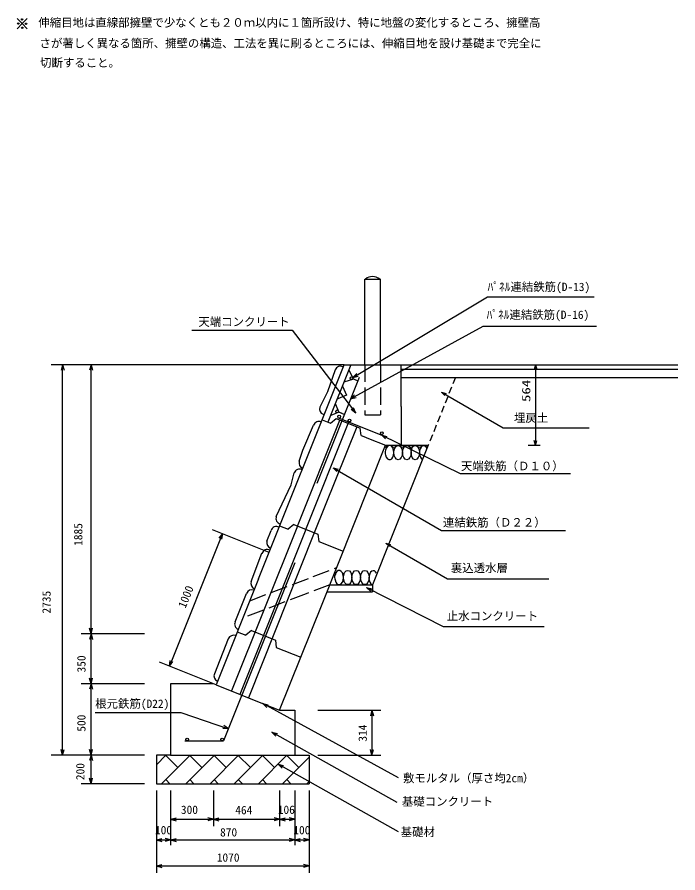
# Model space of a CAD drawing. Units: millimetres, scale not verified. Extents: x -9126 to 9476, y -6334 to 6177.
# Drawn here: x -9082 to -4449, y -6334 to -338 of the extents above; entities that cross this region are included whole.
import ezdxf
from ezdxf.enums import TextEntityAlignment as Align

# ---------------------------------------------------------------- set-up
doc = ezdxf.new("R2010")
doc.units = ezdxf.units.MM
doc.header["$LTSCALE"] = 40
doc.linetypes.add('DASHED1', pattern=[1.8, 1.2, -0.6])
doc.linetypes.add('DASHED3', pattern=[4, 3, -1])
doc.layers.add('0-0', color=2, linetype='Continuous')
doc.styles.add('ＭＳ ゴシック', font='')
doc.styles.get('ＭＳ ゴシック').set_extended_font_data('MS Gothic')

msp = doc.modelspace()

# ---------------------------------------------------------------- linework, layer by layer
at = {"layer": '0-0'}
for p, q in [((-9046.65, -383.49), (-9082.01, -418.84)), ((-9046.65, -383.49), (-9011.3, -418.84)), ((-6645.01, -2774.02), (-6645.01, -2174.02)), ((-6645.01, -2174.02), (-6535.01, -2174.02)), ((-6535.01, -2774.02), (-6535.01, -2174.02)), ((-7390.01, -4274.02), (-6790, -2774.02)), ((-6741.54, -2774.02), (-6902.55, -3176.56)), ((-6790, -2774.02), (-6390.01, -2774.02)), ((-6390.01, -2774.02), (-4449.27, -2774.02)), ((-6390.01, -3066.45), (-6390.01, -2774.02)), ((-6390.01, -2804.02), (-4449.27, -2804.02)), ((-6390.01, -2864.02), (-4449.27, -2864.02)), ((-6390.01, -3066.45), (-6390.01, -3338.11)), ((-7117.03, -3903.93), (-6819.92, -3161.14)), ((-6944.34, -3159.84), (-6883.99, -3183.98)), ((-6883.99, -3183.98), (-6844.06, -3151.49)), ((-6844.06, -3151.49), (-6676.94, -3218.34)), ((-6701.08, -3208.68), (-6998.19, -3951.46)), ((-6670.44, -3269.4), (-6676.94, -3218.34)), ((-6670.44, -3269.4), (-6651.87, -3276.83)), ((-6651.87, -3276.83), (-6619.37, -3289.83)), ((-6619.37, -3289.83), (-6498.67, -3338.11)), ((-6944.34, -4452.28), (-6498.67, -3338.11)), ((-6199.01, -3338.11), (-6589.89, -4316.17)), ((-6498.67, -3338.11), (-6390.01, -3338.11)), ((-6498.67, -3338.11), (-6498.67, -3338.11)), ((-6390.01, -3338.11), (-6199.01, -3338.11)), ((-7141.17, -3894.27), (-7181.1, -3926.77)), ((-7141.17, -3894.27), (-6974.05, -3961.12)), ((-7117.03, -3903.93), (-7579.41, -5059.88)), ((-6998.19, -3951.46), (-7460.56, -5107.42)), ((-7330.12, -4010.5), (-7301.65, -3935.17)), ((-7241.45, -3902.63), (-7181.1, -3926.77)), ((-6974.05, -3961.12), (-6967.55, -4012.19)), ((-6967.55, -4012.19), (-6795.78, -4080.89)), ((-7440.3, -4292.06), (-7365.59, -4094.74)), ((-6852.71, -4213.55), (-6852.71, -4213.55)), ((-7390.01, -4274.02), (-7687.12, -5016.8)), ((-6889.89, -4316.17), (-6589.89, -4316.17)), ((-6589.89, -4316.17), (-6589.89, -4366.17)), ((-7553.99, -4576.28), (-7473.95, -4376.18)), ((-6909.89, -4366.17), (-6589.89, -4366.17)), ((-7241.45, -5195.07), (-6944.34, -4452.28)), ((-7538.56, -4645.41), (-7478.21, -4669.55)), ((-7438.29, -4637.05), (-7478.21, -4669.55)), ((-7438.29, -4637.05), (-7271.16, -4703.9)), ((-7601.17, -4694.23), (-7698.97, -4938.72)), ((-7271.16, -4703.9), (-7264.66, -4754.97)), ((-7264.66, -4754.97), (-7092.89, -4823.68)), ((-7687.12, -5016.8), (-7362.15, -5146.78)), ((-7362.15, -5146.78), (-7241.45, -5195.07)), ((-7241.45, -5195.07), (-7135.45, -5195.07)), ((-7135.45, -5195.07), (-7135.45, -5509.37)), ((-8105.69, -5576.47), (-8038.58, -5509.37)), ((-8068.88, -5709.37), (-7868.88, -5509.37)), ((-7955.59, -5596.08), (-8040.45, -5511.23)), ((-8005.69, -5509.37), (-7135.45, -5509.37)), ((-7899.17, -5709.37), (-7699.17, -5509.37)), ((-7785.89, -5596.08), (-7870.74, -5511.23)), ((-7729.47, -5709.37), (-7529.47, -5509.37)), ((-7616.18, -5596.08), (-7701.03, -5511.23)), ((-7559.76, -5709.37), (-7359.76, -5509.37)), ((-7446.48, -5596.08), (-7531.33, -5511.23)), ((-7390.06, -5709.37), (-7190.06, -5509.37)), ((-7276.77, -5596.08), (-7361.62, -5511.23)), ((-7107.06, -5596.08), (-7191.92, -5511.23)), ((-7135.45, -5509.37), (-7035.45, -5509.37)), ((-7035.45, -5509.37), (-7035.45, -5709.37)), ((-7220.35, -5709.37), (-7035.45, -5524.47)), ((-8012.01, -5709.37), (-8040.45, -5680.94)), ((-7842.31, -5709.37), (-7870.74, -5680.94)), ((-7672.6, -5709.37), (-7701.03, -5680.94)), ((-7502.9, -5709.37), (-7531.33, -5680.94)), ((-7333.19, -5709.37), (-7361.62, -5680.94)), ((-7163.48, -5709.37), (-7191.92, -5680.94)), ((-7050.64, -5709.37), (-7035.45, -5694.17)), ((-8105.69, -5709.37), (-7035.45, -5709.37))]:
    msp.add_line(p, q, dxfattribs=at)
at = {"layer": '0-0', "color": 7}
for p, q in [((-6729.04, -2863.82), (-5784.79, -2297.51)), ((-5784.79, -2297.51), (-5035.42, -2297.51)), ((-6744.46, -3012.32), (-5814.72, -2503.05)), ((-5814.72, -2503.05), (-5019.81, -2503.05)), ((-6790, -2774.02), (-8843.27, -2774.02)), ((-8763.37, -2774.02), (-8773.72, -2812.65)), ((-8763.37, -2774.02), (-8753.01, -2812.65)), ((-8763.37, -5509.37), (-8763.37, -2774.02)), ((-8563.37, -2774.02), (-8573.72, -2812.65)), ((-8563.37, -4659.37), (-8563.37, -2774.02)), ((-8563.37, -2774.02), (-8553.01, -2812.65)), ((-5448.12, -2774.02), (-5457.17, -2807.82)), ((-5448.12, -2774.02), (-5448.12, -3074.02)), ((-5448.12, -2774.02), (-5439.06, -2807.82)), ((-6729.04, -2863.82), (-6701.23, -2835.07)), ((-6729.04, -2863.82), (-6690.58, -2852.83)), ((-6744.46, -3012.32), (-6715.55, -2984.68)), ((-6107.01, -2965.2), (-6082.26, -2989.95)), ((-6107.01, -2965.2), (-6073.2, -2974.26)), ((-6744.46, -3012.32), (-6705.6, -3002.84)), ((-6707.11, -3112.71), (-6722.48, -3075.78)), ((-5448.12, -3074.02), (-5448.12, -3338.11)), ((-5369.02, -3215.2), (-5070.56, -3215.2)), ((-6524.31, -3267.59), (-6499.56, -3292.34)), ((-6524.31, -3267.59), (-6490.5, -3276.65)), ((-6524.31, -3267.59), (-5974.96, -3536.84)), ((-5498.58, -3338.11), (-5414.99, -3338.11)), ((-5448.12, -3338.11), (-5457.17, -3304.3)), ((-5448.12, -3338.11), (-5439.06, -3304.3)), ((-6865.96, -3497.21), (-6841.21, -3521.96)), ((-6865.96, -3497.21), (-6832.15, -3506.27)), ((-5974.96, -3536.84), (-5202.29, -3536.84)), ((-7643.16, -3957.35), (-8014.54, -4885.83)), ((-7315.73, -4088.32), (-7711.92, -3929.85)), ((-7643.16, -3957.35), (-7667.12, -3989.38)), ((-7643.16, -3957.35), (-7647.89, -3997.07)), ((-6497.02, -4023.48), (-6472.27, -4048.23)), ((-6497.02, -4023.48), (-6463.21, -4032.54)), ((-5628.06, -4273.48), (-5353.71, -4273.48)), ((-6632.87, -4334.9), (-6094.87, -4607.07)), ((-6632.87, -4334.9), (-6593.73, -4343.1)), ((-6632.87, -4334.9), (-6603.07, -4361.58)), ((-6094.87, -4607.07), (-5385.96, -4607.07)), ((-8187.92, -4659.37), (-8632.83, -4659.37)), ((-8563.37, -4659.37), (-8573.72, -4620.73)), ((-8563.37, -4659.37), (-8573.72, -4698.01)), ((-8563.37, -4659.37), (-8553.01, -4620.73)), ((-8563.37, -5009.37), (-8563.37, -4659.37)), ((-8563.37, -4659.37), (-8553.01, -4698.01)), ((-8014.54, -4885.83), (-8009.8, -4846.12)), ((-8014.54, -4885.83), (-7990.58, -4853.81)), ((-7687.12, -5016.8), (-8083.31, -4858.33)), ((-8563.37, -5009.37), (-8573.72, -4970.73)), ((-8563.37, -5009.37), (-8553.01, -4970.73)), ((-8187.92, -5009.37), (-8632.83, -5009.37)), ((-8563.37, -5009.37), (-8573.72, -5048.01)), ((-8563.37, -5009.37), (-8573.72, -5048.01)), ((-8563.37, -5009.37), (-8553.01, -5048.01)), ((-8563.37, -5009.37), (-8553.01, -5048.01)), ((-6409.08, -5668.08), (-7360.3, -5147.53)), ((-7360.3, -5147.53), (-7321.43, -5156.99)), ((-7360.3, -5147.53), (-7331.37, -5175.16)), ((-6972.75, -5195.07), (-6530.81, -5195.07)), ((-6593.94, -5195.07), (-6604.3, -5233.7)), ((-6593.94, -5195.07), (-6593.94, -5509.37)), ((-6593.94, -5195.07), (-6583.59, -5233.7)), ((-7600.12, -5324.38), (-7633.32, -5302.08)), ((-6417.3, -5840.52), (-7295.9, -5347.84)), ((-7295.9, -5347.84), (-7257.14, -5357.71)), ((-7295.9, -5347.84), (-7267.27, -5375.77)), ((-8187.92, -5509.37), (-8843.27, -5509.37)), ((-8763.37, -5509.37), (-8773.72, -5470.73)), ((-8763.37, -5509.37), (-8753.01, -5470.73)), ((-8563.37, -5509.37), (-8573.72, -5470.73)), ((-8563.37, -5509.37), (-8573.72, -5548.01)), ((-8563.37, -5509.37), (-8553.01, -5470.73)), ((-8563.37, -5509.37), (-8553.01, -5548.01)), ((-6972.75, -5509.37), (-6530.81, -5509.37)), ((-6593.94, -5509.37), (-6604.3, -5470.73)), ((-6593.94, -5509.37), (-6583.59, -5470.73)), ((-6409.08, -6045.8), (-7252.54, -5571.85)), ((-7252.54, -5571.85), (-7213.78, -5581.75)), ((-7252.54, -5571.85), (-7223.93, -5599.8)), ((-8563.37, -5709.37), (-8573.72, -5670.73)), ((-8563.37, -5709.37), (-8553.01, -5670.73)), ((-8187.92, -5709.37), (-8632.83, -5709.37)), ((-8105.69, -5757.48), (-8105.69, -6334.45)), ((-8005.69, -5757.48), (-8005.69, -6141.3)), ((-7705.69, -5757.48), (-7705.69, -6007.17)), ((-7241.45, -5757.48), (-7241.45, -6007.17)), ((-7135.45, -5757.48), (-7135.45, -6141.3)), ((-7035.45, -5757.48), (-7035.45, -6334.45)), ((-8005.69, -5958.89), (-7967.05, -5948.53)), ((-8005.69, -5958.89), (-7967.05, -5969.24)), ((-7705.69, -5958.89), (-7744.32, -5948.53)), ((-7705.69, -5958.89), (-7744.32, -5969.24)), ((-7705.69, -5958.89), (-7667.05, -5948.53)), ((-7705.69, -5958.89), (-7667.05, -5969.24)), ((-7241.45, -5958.89), (-7280.09, -5948.53)), ((-7241.45, -5958.89), (-7280.09, -5969.24)), ((-7241.45, -5958.89), (-7202.81, -5948.53)), ((-7241.45, -5958.89), (-7135.45, -5958.89)), ((-7241.45, -5958.89), (-7202.81, -5969.24)), ((-7135.45, -5958.89), (-7174.09, -5948.53)), ((-7135.45, -5958.89), (-7174.09, -5969.24)), ((-8105.69, -6103.75), (-8067.05, -6093.39)), ((-8105.69, -6103.75), (-8067.05, -6114.1)), ((-8005.69, -6103.75), (-8044.32, -6093.39)), ((-8005.69, -6103.75), (-8044.32, -6114.1)), ((-8005.69, -6103.75), (-7967.05, -6093.39)), ((-8005.69, -6103.75), (-7967.05, -6114.1)), ((-7135.45, -6103.75), (-7174.09, -6093.39)), ((-7135.45, -6103.75), (-7174.09, -6114.1)), ((-7135.45, -6103.75), (-7096.81, -6093.39)), ((-7135.45, -6103.75), (-7096.81, -6114.1)), ((-7035.45, -6103.75), (-7074.09, -6093.39)), ((-7035.45, -6103.75), (-7074.09, -6114.1)), ((-8105.69, -6286.16), (-8067.05, -6275.81)), ((-8105.69, -6286.16), (-8067.05, -6296.52)), ((-7035.45, -6286.16), (-7074.09, -6275.81))]:
    msp.add_line(p, q, dxfattribs=at)
at = {"layer": '0-0', "linetype": 'DASHED3'}
for p, q in [((-6535.01, -2774.02), (-6535.01, -3124.02)), ((-7006.73, -4258.23), (-6841.61, -4195.47)), ((-7451.28, -4427.22), (-7006.73, -4258.23)), ((-6889.89, -4316.17), (-7055.01, -4378.93)), ((-7055.01, -4378.93), (-7499.57, -4547.92))]:
    msp.add_line(p, q, dxfattribs=at)
at = {"layer": '0-0', "color": 5}
for p, q in [((-6684.52, -2862.47), (-6981.63, -3605.25)), ((-6835.35, -3143.17), (-6524.31, -3267.59)), ((-6760.5, -3184.91), (-6756.43, -3174.74)), ((-7057.61, -3927.69), (-6760.5, -3184.91)), ((-7057.61, -3927.69), (-7519.98, -5083.65)), ((-7134.67, -4160.74), (-7634.11, -5409.37)), ((-7905.69, -5409.37), (-7634.11, -5409.37))]:
    msp.add_line(p, q, dxfattribs=at)
at = {"layer": '0-0', "color": 3}
for p, q in [((-6729.49, -2871.13), (-6697.87, -2883.94)), ((-6697.87, -2883.94), (-6693.76, -2885.57)), ((-6829.62, -3104.01), (-6792.19, -3119.34)), ((-6810.76, -3111.91), (-6806.53, -3113.65))]:
    msp.add_line(p, q, dxfattribs=at)
at = {"layer": '0-0', "linetype": 'DASHED1'}
msp.add_line((-6009.53, -2864.02), (-6199.01, -3338.11), dxfattribs=at)
at = {"layer": '0-0'}
for points in [[(-9011.3, -348.13), (-9046.65, -383.49), (-9082.01, -348.13)], [(-6851.54, -2808.53), (-6905.84, -2963.55), (-6959.91, -3071.84)], [(-7103.59, -3450.12), (-7079.59, -3371.22), (-7003.28, -3196.03)], [(-7264.66, -3836.38), (-7160.43, -3615.76), (-7139.58, -3531.81)], [(-7705.69, -5009.37), (-8005.69, -5009.37), (-8005.69, -5509.37)], [(-8005.69, -5509.37), (-8105.69, -5509.37), (-8105.69, -5709.37)]]:
    msp.add_lwpolyline(points, dxfattribs=at)
at = {"layer": '0-0', "color": 7}
for points in [[(-7857.77, -2531.57), (-7154.59, -2531.57), (-6707.11, -3112.71), (-6738.89, -3088.41)], [(-6107.01, -2965.2), (-5673.99, -3215.2), (-5369.02, -3215.2)], [(-6865.96, -3497.21), (-6105.82, -3936.08), (-5237.64, -3936.08)], [(-6497.02, -4023.48), (-6064, -4273.48), (-5628.06, -4273.48)], [(-8563.37, -5709.37), (-8563.37, -5509.37), (-8563.37, -5009.37)], [(-8534.58, -5210.44), (-7933.1, -5210.44), (-7600.12, -5324.38), (-7640.03, -5321.67)], [(-8005.69, -5958.89), (-7705.69, -5958.89), (-7241.45, -5958.89)], [(-8105.69, -6103.75), (-8005.69, -6103.75), (-7135.45, -6103.75), (-7035.45, -6103.75)], [(-8105.69, -6286.16), (-7035.45, -6286.16), (-7074.09, -6296.52)]]:
    msp.add_lwpolyline(points, dxfattribs=at)
at = {"layer": '0-0', "color": 3}
for points in [[(-6756.2, -2812.89), (-6723.64, -2873.95), (-6790.8, -2896.34)], [(-6800.81, -2923.58), (-6772.31, -2986.67), (-6833.37, -3013.13)], [(-6851.72, -3045.17), (-6825.26, -3106.23), (-6882.25, -3128.62)]]:
    msp.add_lwpolyline(points, dxfattribs=at)
at = {"layer": '0-0', "linetype": 'DASHED3'}
msp.add_lwpolyline([(-6645.01, -2774.02), (-6645.01, -3124.02), (-6535.01, -3124.02)], dxfattribs=at)
at = {"layer": '0-0', "color": 5}
for centre, radius in [((-9047.3, -353.97), 5), ((-9073.58, -383.16), 5), ((-9046.33, -412.36), 5), ((-9019.08, -384.14), 5), ((-6824.53, -3137.63), 10), ((-6751.24, -3164.55), 10), ((-6525.38, -3254.3), 10), ((-7889.49, -5399.37), 10), ((-7644.55, -5399.37), 10)]:
    msp.add_circle(centre, radius, dxfattribs=at)
at = {"layer": '0-0', "color": 3}
for centre in [(-6737.89, -2868.33), (-6838.52, -3100.71)]:
    msp.add_circle(centre, 10, dxfattribs=at)
at = {"layer": '0-0'}
for centre, radius, start, end in [((-6590.27, -2235.91), 80, 50.91721, 128.78444), ((-6814.67, -2824.05), 40, 66.34573, 157.1664), ((-6921.77, -3083.88), 40, 162.47423, 248.43744), ((-6966.41, -3211.55), 40, 66.34573, 157.1664), ((-6445.54, -3388.1), 56.64, 163.7578, 198.76646), ((-7065.44, -3462.16), 40, 162.47423, 248.43744), ((-7101.82, -3545.03), 40, 63.65308, 160.70969), ((-7227.13, -3850.21), 40, 159.77473, 257.07527), ((-7263.51, -3947.22), 40, 62.57387, 162.47417), ((-7291.8, -4022), 40, 163.30061, 251.66618), ((-7328.18, -4108.9), 40, 62.57387, 161.56462), ((-6799.57, -4263.54), 56.64, 163.7578, 198.76646), ((-7402.89, -4306.22), 40, 159.26343, 248.1985), ((-7436.81, -4391.04), 40, 68.19873, 158.19841), ((-7516.86, -4591.14), 40, 158.19841, 248.1985), ((-7564.03, -4709.08), 40, 68.1985, 158.19841), ((-7661.83, -4953.58), 40, 158.19887, 248.1985)]:
    msp.add_arc(centre, radius, start, end, dxfattribs=at)
for centre, start_param, end_param in [((-6470.41, -3389.39), 5.054337, 10.6536263), ((-6506.56, -3303.64), 0.2662863, 0.8101296), ((-6440.72, -3301.46), 5.5352634, 7.0311072), ((-6380.72, -3301.46), 5.5352634, 7.0311072), ((-6320.72, -3301.46), 5.5352634, 7.0311072), ((-6260.72, -3301.46), 5.5352634, 7.0311072), ((-6230.99, -3391.47), 2.2536351, 5.9959312), ((-6200.72, -3301.46), 5.5352634, 6.1668092), ((-6824.44, -4264.83), 5.054337, 10.6536263), ((-6585.03, -4266.91), 2.2536351, 5.9959312)]:
    msp.add_ellipse(centre, major_axis=(0, -50), ratio=0.6, start_param=start_param, end_param=end_param, dxfattribs=at)
for centre in [(-6410.4, -3389.39), (-6350.4, -3389.39), (-6290.4, -3389.39), (-6764.44, -4264.83), (-6704.44, -4264.83), (-6644.44, -4264.83)]:
    msp.add_ellipse(centre, major_axis=(0, -50), ratio=0.6, dxfattribs=at)

# ---------------------------------------------------------------- texts
at = {"layer": '0-0', "color": 7, "style": 'ＭＳ ゴシック'}
for s, p in [('伸縮目地は直線部擁壁で少なくとも２０ｍ以内に１箇所設け、特に地盤の変化するところ、擁壁高', (-8933.02, -423.08)), ('さが著しく異なる箇所、擁壁の構造、工法を異に刷るところには、伸縮目地を設け基礎まで完全に', (-8924.57, -568.4)), ('切断すること。', (-8920.88, -704.57)), ('ﾊﾟﾈﾙ連結鉄筋(D-13)', (-5783.37, -2275.02)), ('ﾊﾟﾈﾙ連結鉄筋(D-16)', (-5790.36, -2470.56)), ('天端コンクリート', (-7811.28, -2519.95)), ('埋戻土', (-5598.55, -3193)), ('天端鉄筋（Ｄ１０）', (-5970.29, -3530.83)), ('連結鉄筋（Ｄ２２）', (-6096.54, -3926.01)), ('裏込透水層', (-6041.26, -4245.22)), ('止水コンクリート', (-6069.55, -4581.75)), ('根元鉄筋(D22)', (-8534.58, -5196)), ('敷モルタル（厚さ均2cm）', (-6376.24, -5717.35)), ('基礎コンクリート', (-6384.45, -5881.57)), ('300', (-7933.76, -5938.86)), ('464', (-7552.59, -5941.45)), ('106', (-7254.39, -5938.86)), ('100', (-8115.28, -6081.48)), ('870', (-7658.9, -6097.04)), ('100', (-7145.48, -6081.48)), ('基礎材', (-6392.66, -6095.07)), ('1070', (-7682.24, -6273.36))]:
    msp.add_text(s, height=58.65, dxfattribs=at).set_placement(p, align=Align.BOTTOM_LEFT)
at = {"layer": '0-0', "color": 7, "style": 'ＭＳ ゴシック', "width": 1.3}
msp.add_text('564', height=58.65, rotation=90, dxfattribs=at).set_placement((-5466.15, -3034.74), align=Align.BOTTOM_LEFT)
at = {"layer": '0-0', "color": 7, "style": 'ＭＳ ゴシック'}
for s, rotation, p in [('1885', 90, (-8606.87, -4043.07)), ('2735', 90, (-8829.15, -4517.28)), ('1000', 68.199, (-7885.61, -4491.26)), ('350', 90, (-8584.62, -4930.17)), ('500', 90, (-8584.62, -5345.05)), ('314', 90, (-6612.61, -5414.82)), ('200', 90, (-8592.4, -5684.74))]:
    msp.add_text(s, height=58.65, rotation=rotation, dxfattribs=at).set_placement(p, align=Align.BOTTOM_LEFT)

doc.saveas('drawing.dxf')
